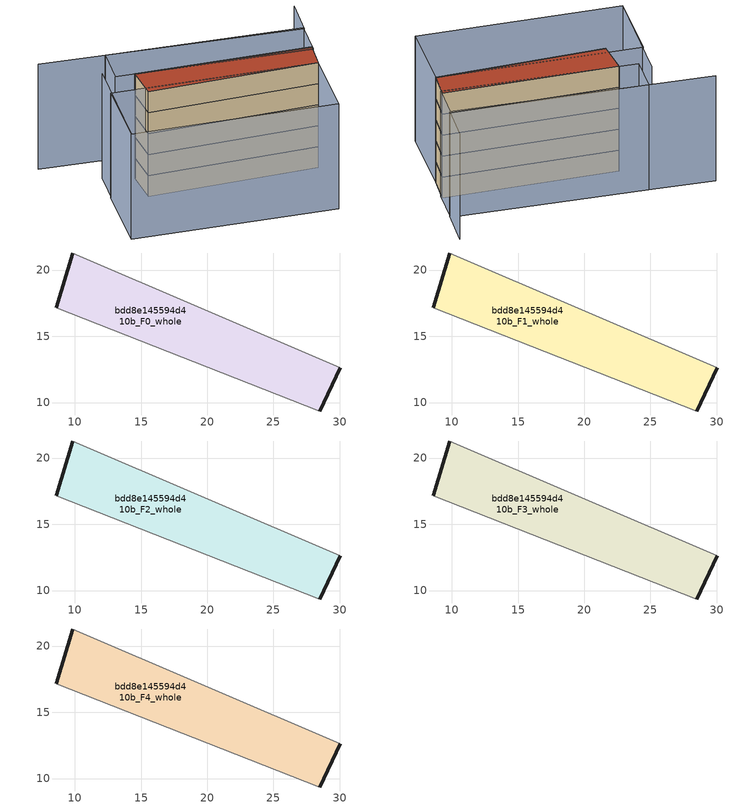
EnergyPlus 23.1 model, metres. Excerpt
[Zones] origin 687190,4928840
bdd8e145594d410b_F0_whole
 floor ground (EU_floor_Construction): 28.48,9.36 30.06,12.61 9.83,21.29 8.58,17.17 z0
 wall outside (EU_wall_Construction): 8.58,17.17 9.83,21.29 / 30.06,12.61 28.48,9.36 z0:3
 wall adiabatic (EU_wall_Construction): 28.48,9.36 8.58,17.17 / 9.83,21.29 30.06,12.61 z0:3
bdd8e145594d410b_F1_whole
 floor to bdd8e145594d410b_F0_whole (EU_floor_Construction): 28.48,9.36 30.05,12.61 9.83,21.29 8.58,17.17 z3
 wall outside (EU_wall_Construction): 8.58,17.17 9.83,21.29 / 30.06,12.61 28.48,9.36 z3:6
 wall adiabatic (EU_wall_Construction): 28.48,9.36 8.58,17.17 / 9.83,21.29 30.06,12.61 z3:6
bdd8e145594d410b_F2_whole
 floor to bdd8e145594d410b_F1_whole (EU_floor_Construction): 28.48,9.36 30.05,12.61 9.83,21.29 8.58,17.17 z6
 wall outside (EU_wall_Construction): 8.58,17.17 9.83,21.29 / 30.06,12.61 28.48,9.36 z6:9
 wall adiabatic (EU_wall_Construction): 28.48,9.36 8.58,17.17 / 9.83,21.29 30.06,12.61 z6:9
bdd8e145594d410b_F3_whole
 floor to bdd8e145594d410b_F2_whole (EU_floor_Construction): 28.48,9.36 30.05,12.61 9.83,21.29 8.58,17.17 z9
 wall outside (EU_wall_Construction): 8.58,17.17 9.83,21.29 / 30.06,12.61 28.48,9.36 z9:12
 wall adiabatic (EU_wall_Construction): 28.48,9.36 8.58,17.17 / 9.83,21.29 30.06,12.61 z9:12
bdd8e145594d410b_F4_whole
 floor to bdd8e145594d410b_F3_whole (EU_floor_Construction): 28.48,9.36 30.05,12.61 9.83,21.29 8.58,17.17 z12
 wall outside (EU_wall_Construction): 8.58,17.17 9.83,21.29 / 30.06,12.61 28.48,9.36 z12:15
 wall adiabatic (EU_wall_Construction): 28.48,9.36 8.58,17.17 / 9.83,21.29 30.06,12.61 z12:15
 roof outside (EU_roof_Construction): 30.06,12.61 28.48,9.36 8.58,17.17 9.83,21.29 z15
shading: 6.84,23.76 1.2,11.29 / 34.05,20.89 31.89,16.27 / 31.89,16.27 2.15,30.18 / 24.71,0.84 1.16,11.27 / 1.16,11.27 4.94,19.79 / 4.94,19.79 28.48,9.36 / 28.48,9.36 24.71,0.84 / 9.61,26.69 31.93,16.5 / 31.93,16.5 29.93,12.11 / 29.93,12.11 7.61,22.3 / 7.61,22.3 9.61,26.69 z0:15
[Building]
EU S2 Campaign: North Axis=0; Terrain=City; Solar Distribution=FullExterior
[Site:Location]
Bologna: Latitude=44.5; Longitude=11.25; Time Zone=1; Elevation=37
[SizingPeriod:WeatherFileDays]
AnnualSizingPeriod: Begin Month=1; Begin Day of Month=1; End Month=12; End Day of Month=31; Day of Week for Start Day=Monday; Use Weather File Daylight Saving Period=No; Use Weather File Rain and Snow Indicators=No
[MATERIAL]
EU_InternalMass_Material: Roughness=MediumRough; Thickness=0.1; Conductivity=1; Density=1800; Specific Heat=900; Thermal Absorptance=0.9; Solar Absorptance=0.7; Visible Absorptance=0.7
[MATERIAL:NOMASS] Roughness=MediumRough; Thermal Absorptance=0.9; Solar Absorptance=0.7; Visible Absorptance=0.7
Name | Thermal Resistance
EU_wall_NoMass | 0.905828
EU_roof_NoMass | 0.37593
EU_floor_NoMass | 0.67114
[CONSTRUCTION]
EU_wall_Construction: EU_wall_NoMass
EU_roof_Construction: EU_roof_NoMass
EU_floor_Construction: EU_floor_NoMass
EU_InternalMass_Construction: EU_InternalMass_Material
[ZONE] Type=1; Multiplier=1; Ceiling Height=autocalculate; Volume=256.641; Floor Area=autocalculate; Part of Total Floor Area=Yes
bdd8e145594d410b_F0_whole; bdd8e145594d410b_F1_whole; bdd8e145594d410b_F2_whole; bdd8e145594d410b_F3_whole; bdd8e145594d410b_F4_whole
[INTERNALMASS] Construction=EU_InternalMass_Construction; Surface Area=85.5466
Name | Zone or ZoneList
bdd8e145594d410b_F0_whole_EU_InternalMass | bdd8e145594d410b_F0_whole
bdd8e145594d410b_F1_whole_EU_InternalMass | bdd8e145594d410b_F1_whole
bdd8e145594d410b_F2_whole_EU_InternalMass | bdd8e145594d410b_F2_whole
bdd8e145594d410b_F3_whole_EU_InternalMass | bdd8e145594d410b_F3_whole
bdd8e145594d410b_F4_whole_EU_InternalMass | bdd8e145594d410b_F4_whole
[OTHEREQUIPMENT] Fuel Type=Electricity; Design Level Calculation Method=Watts/Area; Power per Zone Floor Area=1; Fraction Latent=0; Fraction Radiant=0; Fraction Lost=0; Carbon Dioxide Generation Rate=0; EndUse Subcategory=EU_Step8_InternalGains
Name | Zone or ZoneList or Space or SpaceList | Schedule
EU_Step8_InternalGain_bdd8e145594d410b_F0_whole_f000 | bdd8e145594d410b_F0_whole | EU_Step8_GainSchedule_bdd8e145594d410b_F0_whole_f000
EU_Step8_InternalGain_bdd8e145594d410b_F1_whole_f000 | bdd8e145594d410b_F1_whole | EU_Step8_GainSchedule_bdd8e145594d410b_F1_whole_f000
EU_Step8_InternalGain_bdd8e145594d410b_F2_whole_f000 | bdd8e145594d410b_F2_whole | EU_Step8_GainSchedule_bdd8e145594d410b_F2_whole_f000
EU_Step8_InternalGain_bdd8e145594d410b_F3_whole_f000 | bdd8e145594d410b_F3_whole | EU_Step8_GainSchedule_bdd8e145594d410b_F3_whole_f000
EU_Step8_InternalGain_bdd8e145594d410b_F4_whole_f000 | bdd8e145594d410b_F4_whole | EU_Step8_GainSchedule_bdd8e145594d410b_F4_whole_f000
[ZONEVENTILATION:DESIGNFLOWRATE] Schedule=EU_AlwaysOn; Design Flow Rate Calculation Method=AirChanges/Hour; Air Changes per Hour=0.73129; Ventilation Type=Natural; Fan Pressure Rise=0; Fan Total Efficiency=1; Constant Term Coefficient=1; Temperature Term Coefficient=0; Velocity Term Coefficient=0; Velocity Squared Term Coefficient=0; Minimum Indoor Temperature=-100; Maximum Indoor Temperature=100; Delta Temperature=-100; Minimum Outdoor Temperature=-100; Maximum Outdoor Temperature=100; Maximum Wind Speed=40
Name | Zone or ZoneList or Space or SpaceList
EU_ConstantAir_bdd8e145594d410b_F0_whole | bdd8e145594d410b_F0_whole
EU_ConstantAir_bdd8e145594d410b_F1_whole | bdd8e145594d410b_F1_whole
EU_ConstantAir_bdd8e145594d410b_F2_whole | bdd8e145594d410b_F2_whole
EU_ConstantAir_bdd8e145594d410b_F3_whole | bdd8e145594d410b_F3_whole
EU_ConstantAir_bdd8e145594d410b_F4_whole | bdd8e145594d410b_F4_whole
[HVACTEMPLATE:THERMOSTAT] Constant Heating Setpoint=20; Constant Cooling Setpoint=50
EU_HeatOnly_bdd8e145594d410b_F0_whole; EU_HeatOnly_bdd8e145594d410b_F1_whole; EU_HeatOnly_bdd8e145594d410b_F2_whole; EU_HeatOnly_bdd8e145594d410b_F3_whole; EU_HeatOnly_bdd8e145594d410b_F4_whole
[HVACTEMPLATE:ZONE:IDEALLOADSAIRSYSTEM] System Availability Schedule=EU_AlwaysOn; Maximum Heating Supply Air Temperature=50; Minimum Cooling Supply Air Temperature=13; Maximum Heating Supply Air Humidity Ratio=0.0156; Minimum Cooling Supply Air Humidity Ratio=0.0077; Heating Limit=NoLimit; Cooling Limit=NoLimit; Heating Availability Schedule=EU_AlwaysOn; Cooling Availability Schedule=EU_CoolingOff; Dehumidification Control Type=ConstantSensibleHeatRatio; Cooling Sensible Heat Ratio=0.7; Dehumidification Setpoint=60; Humidification Control Type=None; Humidification Setpoint=30; Outdoor Air Method=None; Outdoor Air Flow Rate per Person=0.00944; Outdoor Air Flow Rate per Zone Floor Area=0; Outdoor Air Flow Rate per Zone=0; Demand Controlled Ventilation Type=None; Outdoor Air Economizer Type=NoEconomizer; Heat Recovery Type=None; Sensible Heat Recovery Effectiveness=0.7; Latent Heat Recovery Effectiveness=0.65
Name | Template Thermostat
bdd8e145594d410b_F0_whole | EU_HeatOnly_bdd8e145594d410b_F0_whole
bdd8e145594d410b_F1_whole | EU_HeatOnly_bdd8e145594d410b_F1_whole
bdd8e145594d410b_F2_whole | EU_HeatOnly_bdd8e145594d410b_F2_whole
bdd8e145594d410b_F3_whole | EU_HeatOnly_bdd8e145594d410b_F3_whole
bdd8e145594d410b_F4_whole | EU_HeatOnly_bdd8e145594d410b_F4_whole
[SIZING:ZONE] Zone Cooling Design Supply Air Temperature Input Method=SupplyAirTemperature; Zone Cooling Design Supply Air Temperature=13; Zone Heating Design Supply Air Temperature Input Method=SupplyAirTemperature; Zone Heating Design Supply Air Temperature=50; Zone Cooling Design Supply Air Humidity Ratio=0.008; Zone Heating Design Supply Air Humidity Ratio=0.008; Cooling Design Air Flow Method=DesignDay; Cooling Design Air Flow Rate=0; Cooling Minimum Air Flow per Zone Floor Area=0.000762; Cooling Minimum Air Flow=0; Cooling Minimum Air Flow Fraction=0.2; Heating Design Air Flow Method=DesignDay; Heating Design Air Flow Rate=0; Heating Maximum Air Flow per Zone Floor Area=0.002032; Heating Maximum Air Flow=0.141576; Heating Maximum Air Flow Fraction=0.3; Account for Dedicated Outdoor Air System=No; Dedicated Outdoor Air System Control Strategy=NeutralSupplyAir; Dedicated Outdoor Air Low Setpoint Temperature for Design=autosize; Dedicated Outdoor Air High Setpoint Temperature for Design=autosize; Zone Load Sizing Method=Sensible Load Only No Latent Load; Zone Latent Cooling Design Supply Air Humidity Ratio Input Method=HumidityRatioDifference; Zone Cooling Design Supply Air Humidity Ratio Difference=0.005; Zone Latent Heating Design Supply Air Humidity Ratio Input Method=HumidityRatioDifference; Zone Humidification Design Supply Air Humidity Ratio Difference=0.005
bdd8e145594d410b_F0_whole; bdd8e145594d410b_F1_whole; bdd8e145594d410b_F2_whole; bdd8e145594d410b_F3_whole; bdd8e145594d410b_F4_whole
[SCHEDULE:CONSTANT]
Name | Hourly Value
EU_AlwaysOn | 1
EU_CoolingOff | 0
[SCHEDULE:FILE] Column Number=1; Rows to Skip at Top=0; Number of Hours of Data=8760; Column Separator=Comma; Interpolate to Timestep=No; Minutes per Item=60; Adjust Schedule for Daylight Savings=Yes
Name | File
EU_Step8_GainSchedule_bdd8e145594d410b_F0_whole_f000 | ../../schedules/bdd8e145594d410b/bdd8e145594d410b_F0_whole_f000_gain.csv
EU_Step8_GainSchedule_bdd8e145594d410b_F1_whole_f000 | ../../schedules/bdd8e145594d410b/bdd8e145594d410b_F1_whole_f000_gain.csv
EU_Step8_GainSchedule_bdd8e145594d410b_F2_whole_f000 | ../../schedules/bdd8e145594d410b/bdd8e145594d410b_F2_whole_f000_gain.csv
EU_Step8_GainSchedule_bdd8e145594d410b_F3_whole_f000 | ../../schedules/bdd8e145594d410b/bdd8e145594d410b_F3_whole_f000_gain.csv
EU_Step8_GainSchedule_bdd8e145594d410b_F4_whole_f000 | ../../schedules/bdd8e145594d410b/bdd8e145594d410b_F4_whole_f000_gain.csv
